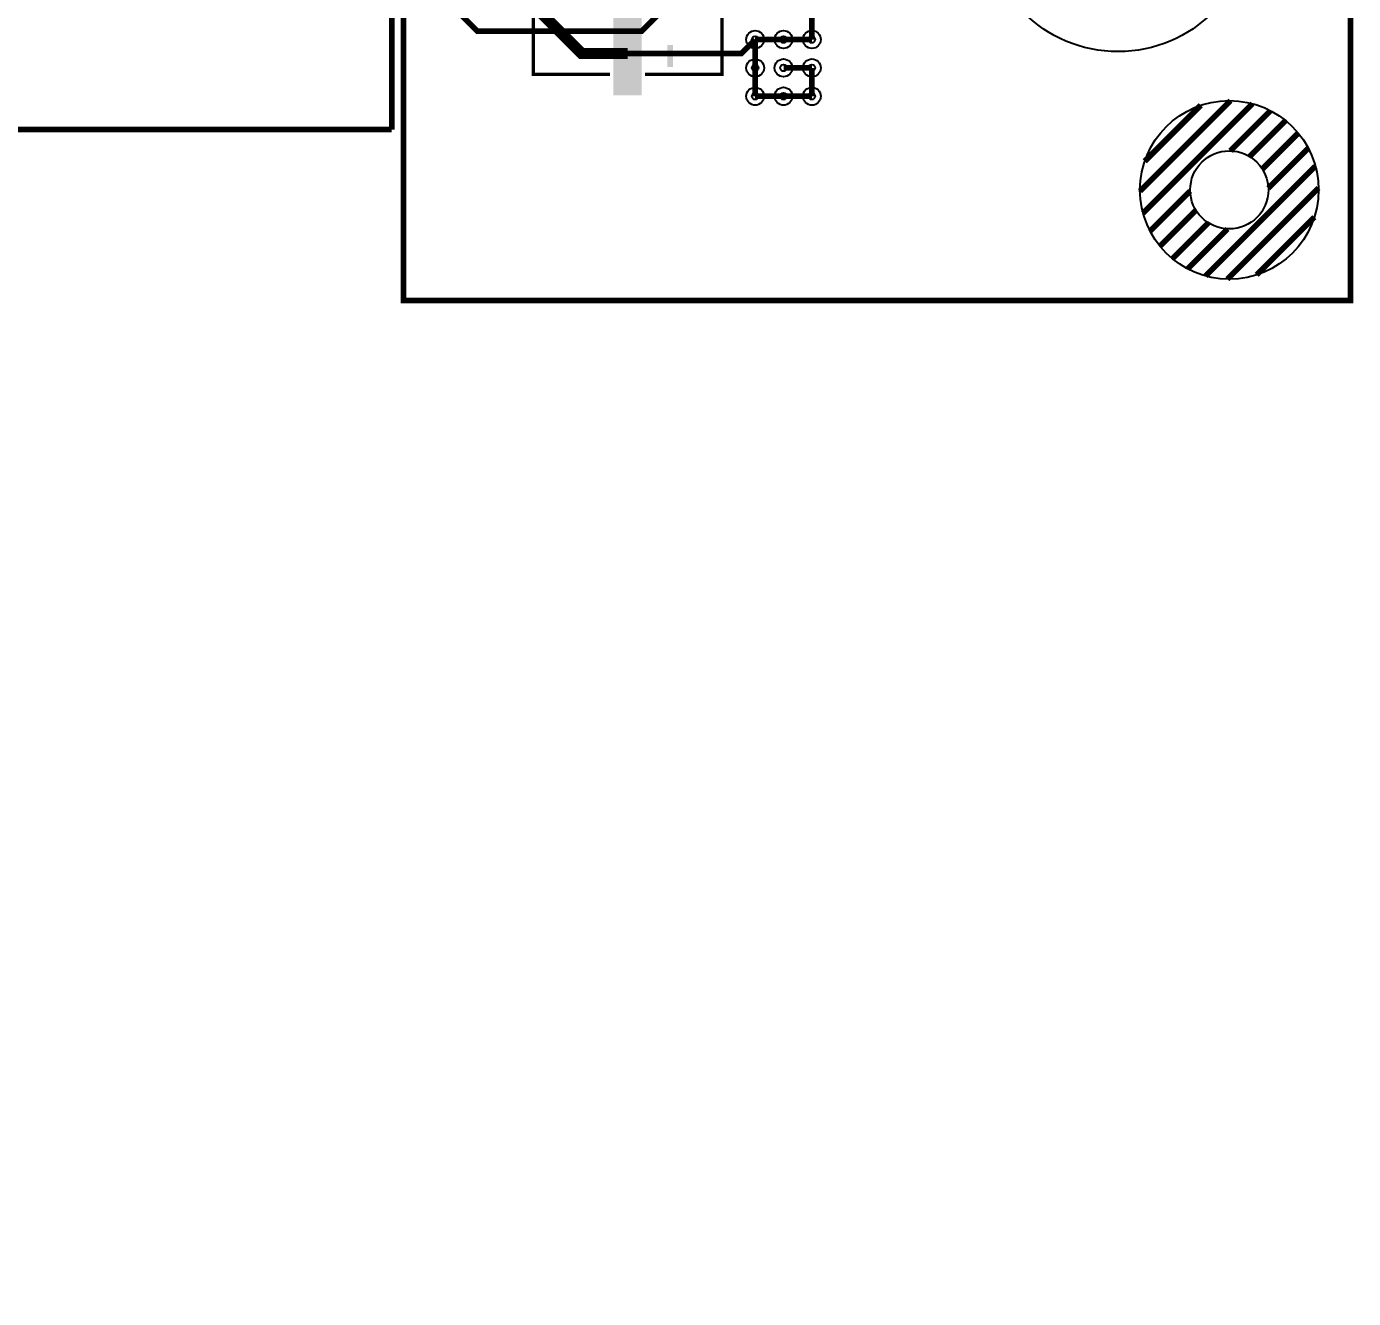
# Model space of a CAD drawing. Header units: millimetres. Extents: x -75 to 77, y -152 to 16.
# Drawn here: x 17.2 to 76.6, y -148.1 to -91.1 of the extents above; entities that cross this region are included whole.
import ezdxf

# ---------------------------------------------------------------- set-up
doc = ezdxf.new("R2010")
doc.units = ezdxf.units.MM
for name, color, linetype, true_color in [('BoardOutLine', 7, 'Continuous', 0xff00ff), ('Document', 7, 'Continuous', 0xffffff), ('Hole', 7, 'Continuous', 0x222222), ('Inner1', 7, 'Continuous', 0x999966), ('Multi-Layer', 7, 'Continuous', 0xc0c0c0), ('TopLayer', 7, 'Continuous', 0xff0000), ('TopPasteMaskLayer', 7, 'Continuous', 0x808080), ('TopSilkLayer', 7, 'Continuous', 0xffcc00), ('TopSolderMaskLayer', 7, 'Continuous', 0x800080)]:
    doc.layers.add(name, color=color, linetype=linetype, true_color=true_color)

msp = doc.modelspace()

# ---------------------------------------------------------------- hatches: boundary and pattern name
at = {"layer": 'Document'}
msp.add_hatch(color=256, dxfattribs=at).paths.add_polyline_path([(43.945, -92.928), (44.194, -92.928), (44.194, -91.932), (43.945, -91.932)])
at = {"layer": 'TopLayer'}
msp.add_hatch(color=256, dxfattribs=at).paths.add_polyline_path([(43.439, -90.517), (44.699, -90.517), (44.699, -94.127), (43.439, -94.127)])
at = {"layer": 'TopPasteMaskLayer'}
msp.add_hatch(color=256, dxfattribs=at).paths.add_polyline_path([(43.439, -90.517), (44.699, -90.517), (44.699, -94.127), (43.439, -94.127)])
at = {"layer": 'TopSilkLayer'}
msp.add_hatch(color=256, dxfattribs=at).paths.add_polyline_path([(45.854, -92.928), (46.103, -92.928), (46.103, -91.932), (45.854, -91.932)])
at = {"layer": 'TopSolderMaskLayer'}
msp.add_hatch(color=256, dxfattribs=at).paths.add_polyline_path([(43.43, -90.444), (44.708, -90.444), (44.708, -94.2), (43.43, -94.2)])

# ---------------------------------------------------------------- linework, layer by layer
at = {"layer": 'BoardOutLine', "const_width": 0.254}
msp.add_lwpolyline([(-74.422, 6.985), (76.454, 7.112), (76.454, -103.378), (34.036, -103.378), (34.036, -89.662), (14.986, -89.154), (14.986, -103.378), (-34.036, -103.378), (-34.163, -147.955), (-74.295, -147.828), (-74.422, 6.985)], close=True, dxfattribs=at)
at = {"layer": 'Hole'}
for centre in [(49.784, -91.694), (51.054, -91.694), (52.324, -91.694), (49.784, -92.964), (51.054, -92.964), (52.324, -92.964), (49.784, -94.234), (51.054, -94.234), (52.324, -94.234)]:
    msp.add_circle(centre, 0.152, dxfattribs=at)
at = {"layer": 'Inner1', "const_width": 0.254}
msp.add_lwpolyline([(17.399, -81.915), (23.749, -88.265), (34.29, -88.265), (37.338, -91.313), (44.704, -91.313), (46.101, -89.916), (46.101, -74.676), (51.435, -69.342), (53.975, -69.342), (56.007, -67.31), (56.007, -57.531), (57.785, -55.753), (73.152, -55.753), (75.057, -53.848), (75.057, -43.053), (73.279, -41.275), (73.279, -22.606), (70.739, -20.066), (4.445, -20.066), (2.897, -18.518), (2.897, -14.732)], dxfattribs=at)
at = {"layer": 'Multi-Layer'}
for centre, radius in [((49.784, -91.694), 0.4), ((51.054, -91.694), 0.4), ((52.324, -91.694), 0.4), ((49.784, -92.964), 0.4), ((51.054, -92.964), 0.4), ((52.324, -92.964), 0.4), ((49.784, -94.234), 0.4), ((51.054, -94.234), 0.4), ((52.324, -94.234), 0.4), ((71.02, -98.428), 1.75)]:
    msp.add_circle(centre, radius, dxfattribs=at)
at = {"layer": 'TopLayer'}
for points, const_width in [([(44.069, -92.322), (42.016, -92.322), (37.973, -88.279)], 0.5), ([(52.274, -89.535), (52.324, -89.585), (52.324, -91.694)], 0.254), ([(49.784, -91.694), (49.156, -92.322), (44.069, -92.322)], 0.254), ([(49.784, -91.694), (51.054, -91.694)], 0.254), ([(49.784, -91.694), (49.784, -92.964)], 0.254), ([(52.324, -91.694), (51.054, -91.694)], 0.254), ([(49.784, -92.964), (49.784, -94.234)], 0.254), ([(51.054, -92.964), (52.324, -92.964)], 0.254), ([(52.324, -92.964), (52.324, -94.234)], 0.254), ([(51.054, -94.234), (49.784, -94.234)], 0.254), ([(52.324, -94.234), (51.054, -94.234)], 0.254)]:
    msp.add_lwpolyline(points, dxfattribs=dict(at, const_width=const_width))
at = {"layer": 'TopSilkLayer'}
for points, const_width in [([(43.287, -93.253), (39.843, -93.253), (39.843, -86.537), (41.579, -84.801), (43.287, -84.801)], 0.152), ([(44.851, -93.253), (48.295, -93.253), (48.295, -86.537), (46.559, -84.801), (44.851, -84.801)], 0.152), ([(33.511, -95.725), (33.511, -89.275)], 0.254), ([(67.02, -98.481), (71.073, -94.429)], 0.254), ([(67.157, -99.467), (72.058, -94.565)], 0.254), ([(67.23, -97.149), (69.74, -94.638)], 0.254), ([(71.067, -96.679), (72.866, -94.88)], 0.254), ([(15.511, -95.725), (33.511, -95.725)], 0.254), ([(71.933, -96.936), (73.544, -95.325)], 0.254), ([(72.499, -97.493), (74.107, -95.885)], 0.254), ([(72.768, -98.346), (74.555, -96.558)], 0.254), ([(69.953, -102.283), (74.875, -97.362)], 0.254), ([(67.471, -100.275), (69.27, -98.476)], 0.254), ([(70.932, -102.427), (75.019, -98.34)], 0.254), ([(67.916, -100.952), (69.527, -99.342)], 0.254), ([(68.476, -101.515), (70.084, -99.907)], 0.254), ([(72.246, -102.236), (74.827, -99.655)], 0.254), ([(69.15, -101.964), (70.937, -100.176)], 0.254)]:
    msp.add_lwpolyline(points, dxfattribs=dict(at, const_width=const_width))
for centre, radius in [((66.04, -86.233), 6), ((71.02, -98.428), 4), ((71.02, -98.428), 1.75)]:
    msp.add_circle(centre, radius, dxfattribs=at)

doc.saveas('drawing.dxf')
